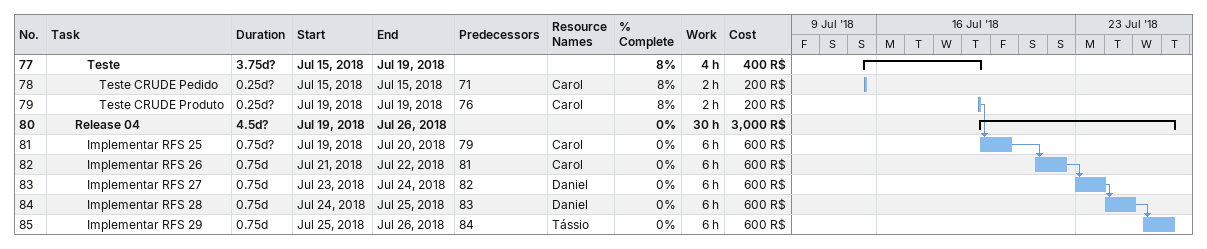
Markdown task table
| ID | Level | Task | Duration | Start | Finish | Predecessors | Resources | % complete | Work (h) | Cost (R$) |
|---|---|---|---|---|---|---|---|---|---|---|
| 77 | 4 | **Teste** | 3.75d? | 2018-07-15 | 2018-07-19 |  |  | 8 | 4 | 400 |
| 78 | 5 | Teste CRUDE Pedido | 0.25d? | 2018-07-15 | 2018-07-15 | 71 | Carol | 8 | 2 | 200 |
| 79 | 5 | Teste CRUDE Produto | 0.25d? | 2018-07-19 | 2018-07-19 | 76 | Carol | 8 | 2 | 200 |
| 80 | 3 | **Release 04** | 4.5d? | 2018-07-19 | 2018-07-26 |  |  | 0 | 30 | 3000 |
| 81 | 4 | Implementar RFS 25 | 0.75d? | 2018-07-19 | 2018-07-20 | 79 | Carol | 0 | 6 | 600 |
| 82 | 4 | Implementar RFS 26 | 0.75d | 2018-07-21 | 2018-07-22 | 81 | Carol | 0 | 6 | 600 |
| 83 | 4 | Implementar RFS 27 | 0.75d | 2018-07-23 | 2018-07-24 | 82 | Daniel | 0 | 6 | 600 |
| 84 | 4 | Implementar RFS 28 | 0.75d | 2018-07-24 | 2018-07-25 | 83 | Daniel | 0 | 6 | 600 |
| 85 | 4 | Implementar RFS 29 | 0.75d | 2018-07-25 | 2018-07-26 | 84 | Tássio | 0 | 6 | 600 |
